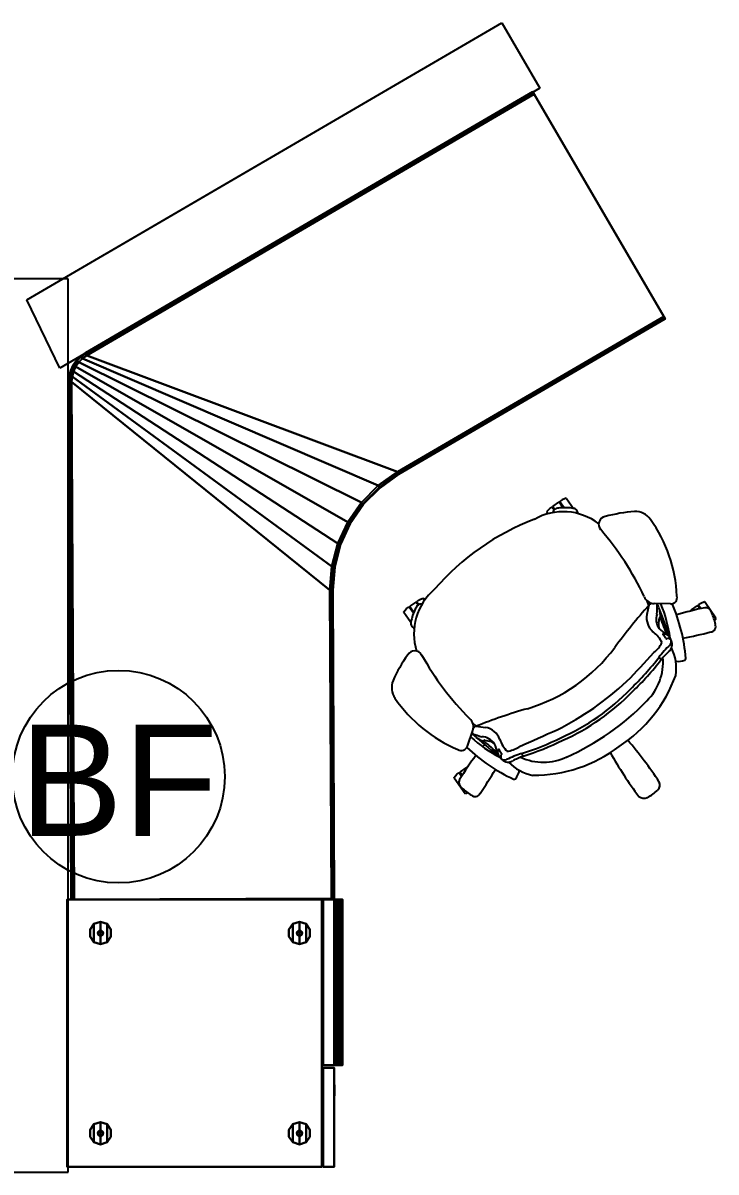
# Model space of a CAD drawing. Header units: inches. Extents: x 23 to 6400, y -2214 to 4412.
# Drawn here: x 584.3 to 646.6, y 405.3 to 508.6 of the extents above; entities that cross this region are included whole.
import ezdxf
from ezdxf.enums import TextEntityAlignment as Align

# ---------------------------------------------------------------- set-up
doc = ezdxf.new("R2010")
doc.units = ezdxf.units.IN
doc.header["$LTSCALE"] = 96
doc.header["$MEASUREMENT"] = 0
doc.layers.add('A-FURN-EXIST', color=33, linetype='Continuous')
doc.layers.add('A-Powr-Exst', color=15, linetype='Continuous')
doc.styles.add('OTJ_Title1', font='swiss.ttf')

# ---------------------------------------------------------------- blocks, each defined once
blk = doc.blocks.new('A$C39A66B45')
blk.add_circle((16.79, 9.55), 9.55)
at = {"color": 0, "linetype": 'ByBlock', "lineweight": -2, "style": 'OTJ_Title1', "flags": 8}
blk.add_attdef('CODE', text='', height=8, dxfattribs=at).set_placement((16.79, 9.23), align=Align.MIDDLE)
blk = doc.blocks.new('A$C4C644684')
at = {"color": 0}
for p, q in [((62.46, 185.19), (105.14, 210.08)), ((105.14, 210.08), (108.55, 204.21)), ((108.55, 204.21), (65.44, 179.06)), ((66.18, 187.08), (58.22, 187.08)), ((66.18, 106.82), (66.18, 187.08)), ((65.44, 179.06), (62.46, 185.19)), ((110.92, 167.38), (110.56, 167.24)), ((110.96, 167.36), (110.92, 167.38)), ((110.96, 167.36), (111.59, 166.46)), ((109.45, 166.46), (109.2, 166.17)), ((109.45, 166.46), (109.63, 166.58)), ((109.68, 166.58), (109.63, 166.58)), ((109.68, 166.58), (109.85, 166.34)), ((109.75, 166.67), (109.74, 166.61)), ((109.74, 166.61), (109.9, 166.38)), ((109.75, 166.67), (110.26, 167.03)), ((110.32, 167.02), (110.26, 167.03)), ((110.67, 166.52), (110.32, 167.02)), ((110.35, 166.5), (110.35, 166.5)), ((110.38, 167.12), (110.37, 167.06)), ((110.75, 166.52), (110.37, 167.06)), ((110.56, 167.24), (110.38, 167.12)), ((110.75, 166.53), (110.73, 166.52)), ((109.2, 166.17), (109.2, 166.13)), ((109.3, 165.98), (109.2, 166.13)), ((97.41, 158.03), (96.89, 157.67)), ((97.41, 158.03), (97.46, 158.02)), ((97.46, 158.02), (97.63, 157.78)), ((97.52, 158.06), (97.53, 158.11)), ((97.52, 158.06), (97.69, 157.82)), ((97.71, 158.24), (97.53, 158.11)), ((97.71, 158.24), (98.06, 158.38)), ((98.06, 158.38), (98.1, 158.36)), ((98.2, 158.21), (98.1, 158.36)), ((118.37, 157.76), (118.22, 158.13)), ((123.37, 158.05), (123.02, 157.92)), ((123.41, 158.04), (123.37, 158.05)), ((123.41, 158.04), (124.39, 156.63)), ((96.34, 157.17), (96.59, 157.46)), ((96.34, 157.13), (96.34, 157.17)), ((96.34, 157.13), (96.98, 156.23)), ((96.59, 157.46), (96.77, 157.58)), ((96.77, 157.58), (96.83, 157.57)), ((97.2, 157.03), (96.83, 157.57)), ((96.88, 157.61), (96.89, 157.67)), ((97.23, 157.11), (96.88, 157.61)), ((97.2, 157.04), (97.21, 157.05)), ((97.36, 157.4), (97.36, 157.4)), ((118.37, 157.76), (118.18, 156.93)), ((120.31, 157.89), (118.83, 157.9)), ((119.3, 157.4), (119.3, 157.4)), ((122, 157.2), (122.08, 157.26)), ((122.16, 157.25), (122.08, 157.26)), ((122.2, 157.34), (122.19, 157.29)), ((122.19, 157.29), (122.21, 157.26)), ((122.2, 157.34), (122.71, 157.7)), ((122.77, 157.69), (122.71, 157.7)), ((122.95, 157.43), (122.77, 157.69)), ((123.02, 157.92), (122.83, 157.79)), ((122.83, 157.79), (122.83, 157.73)), ((123.02, 157.45), (122.83, 157.73)), ((119.29, 156.61), (119.23, 156.16)), ((124.25, 156.39), (124.4, 156.59)), ((124.4, 156.59), (124.39, 156.63)), ((121.59, 152.83), (121.61, 152.84)), ((121.68, 152.97), (121.68, 152.98)), ((102.83, 146.88), (102.53, 147.15)), ((102.83, 146.88), (103.68, 146.78)), ((102.05, 145.1), (102.54, 146.5)), ((102.85, 145.88), (102.85, 145.88)), ((103.59, 145.62), (104.04, 145.53)), ((100.85, 142.28), (101.1, 142.57)), ((101.1, 142.57), (101.28, 142.69)), ((101.28, 142.69), (101.33, 142.68)), ((101.53, 142.4), (101.33, 142.68)), ((101.39, 142.72), (101.4, 142.78)), ((101.57, 142.46), (101.39, 142.72)), ((101.91, 143.14), (101.4, 142.78)), ((101.91, 143.14), (101.97, 143.13)), ((101.97, 143.13), (101.99, 143.1)), ((102.02, 143.14), (102.03, 143.22)), ((102.11, 143.28), (102.03, 143.22)), ((100.85, 142.24), (100.85, 142.28)), ((100.85, 142.24), (101.84, 140.83)), ((101.87, 140.82), (101.84, 140.83)), ((102.11, 140.89), (101.87, 140.82)), ((58.22, 106.82), (66.18, 106.82))]:
    blk.add_line(p, q, dxfattribs=at)
at = {"color": 0, "linetype": 'Continuous'}
for p, q in [((110.35, 166.5), (110.35, 166.5)), ((110.35, 166.5), (110.35, 166.5)), ((110.35, 166.5), (110.35, 166.5)), ((97.36, 157.4), (97.36, 157.4)), ((97.36, 157.4), (97.36, 157.4)), ((97.36, 157.4), (97.36, 157.4)), ((119.3, 157.4), (119.3, 157.4)), ((119.3, 157.4), (119.3, 157.4)), ((119.3, 157.4), (119.3, 157.4)), ((121.59, 152.83), (121.6, 152.84)), ((121.6, 152.84), (121.6, 152.84)), ((121.6, 152.84), (121.61, 152.84)), ((121.68, 152.97), (121.68, 152.98)), ((121.68, 152.97), (121.68, 152.97)), ((121.68, 152.97), (121.68, 152.97)), ((102.85, 145.88), (102.85, 145.88)), ((102.85, 145.88), (102.85, 145.88)), ((102.85, 145.88), (102.85, 145.88))]:
    blk.add_line(p, q, dxfattribs=at)
at = {"color": 0}
for centre, radius, start, end in [((110.14, 166.04), 0.417, 121.4272, 174.2262), ((110.42, 165.3), 1.2, 93.2374, 114.4043), ((110.82, 161.67), 4.85, 80.875, 95.5267), ((111.56, 166.04), 0.418, 353.7131, 85.9357), ((116.03, 144.57), 22.37, 110.8424, 139.1577), ((110.67, 160.92), 5.24, 52.6207, 119.7126), ((114.55, 165.03), 0.708, 99.223, 222.3984), ((118.03, 152.82), 13.39, 94.0957, 105.5365), ((117.12, 164.5), 1.68, 35.1694, 91.6587), ((108.09, 158.01), 12.8, 2.5535, 35.6458), ((94.09, 147.32), 26.35, 25.1738, 40.8289), ((102.49, 155.2), 5.24, 130.2874, 197.3788), ((118.86, 158.89), 0.992, 201.657, 268.2163), ((120.35, 158.43), 0.548, 265.5859, 15.5928), ((101.74, 155.31), 4.85, 154.4733, 169.125), ((98.47, 156.93), 1.2, 135.5957, 156.7626), ((97.87, 157.44), 0.417, 75.7738, 128.5728), ((155.08, 124.97), 49.22, 138.2279, 143.8982), ((118.78, 157.4), 0.55, 105.5254, 139.1346), ((120.37, 156.5), 1.36, 160.2307, 217.4509), ((118.78, 157.4), 0.55, 53.8446, 64.1233), ((70.98, 158.53), 48.13, 358.1349, 359.1853), ((118.09, 157.13), 1.24, 12.6746, 34.9967), ((116.47, 156.61), 2.94, 0.3114, 15.6545), ((7.46, 114.82), 119.68, 19.5276, 20.8431), ((107.09, 152.93), 13.31, 8.1044, 21.8211), ((106.19, 151.71), 15.54, 4.6915, 23.4725), ((128.86, 130.75), 27.33, 101.561, 107.045), ((123.44, 156.94), 0.59, 12.2242, 95.4539), ((119.73, 155.18), 4.68, 10.4374, 23.707), ((97.38, 156.11), 0.418, 164.0643, 256.2869), ((119.88, 156.65), 1.73, 170.7645, 229.0434), ((119.9, 156), 0.688, 166.7569, 208.1552), ((119.35, 156.6), 0.0616, 19.5275, 169.873), ((128.37, 159.2), 9.32, 196.0709, 206.256), ((123.87, 155.85), 0.496, 274.855, 21.5947), ((117.17, 153.25), 2.63, 25.5454, 53.0009), ((121.88, 158.09), 3.54, 222.9385, 236.5302), ((119.63, 155.13), 0.023, 106.7678, 205.9393), ((119.06, 154.42), 0.888, 22.6517, 51.5926), ((119.76, 154.78), 0.393, 50.1587, 110.2249), ((119.5, 154.36), 0.887, 31.4919, 54.5681), ((112.64, 199.34), 45.41, 281.147, 284.3645), ((103.07, 163.07), 15.25, 286.642, 323.3558), ((116.99, 155.75), 2.89, 308.9352, 331.7775), ((127.73, 146.46), 10.75, 134.1788, 141.925), ((119.92, 154.79), 0.0489, 209.6079, 288.9614), ((120.07, 154.42), 0.348, 32.008, 112.2382), ((119.65, 154.22), 0.8, 310.1355, 24.4715), ((119.5, 154.3), 0.919, 15.5621, 34.5786), ((119.86, 154.5), 0.512, 318.7679, 11.5263), ((116.67, 152.08), 4.15, 351.3066, 26.3401), ((107.59, 145.51), 13.39, 144.4635, 155.9043), ((97.31, 152.95), 0.708, 27.6016, 150.777), ((120.95, 166.13), 26.35, 209.1711, 224.8262), ((64.78, 201.86), 72.51, 315.3799, 318.1735), ((99.12, 168.61), 25.44, 313.7194, 322.3894), ((99.31, 168.39), 25.44, 313.7194, 322.3894), ((114.7, 152.67), 4.94, 314.7955, 4.3601), ((119.99, 153.51), 0.835, 210.7738, 230.4324), ((130.4, 143.07), 14.69, 134.1698, 138.162), ((120.95, 154.45), 1.74, 264.2074, 291.6764), ((121.54, 152.97), 0.142, 291.1601, 2.116), ((96.93, 150.36), 1.68, 158.3413, 214.8306), ((97.49, 171.28), 27.77, 297.0376, 312.865), ((108.84, 155.75), 12.68, 302.6181, 340.2009), ((102.52, 163.82), 19.65, 293.7774, 316.2226), ((102.7, 163.6), 19.65, 293.7774, 316.2226), ((106.11, 156.62), 12.8, 214.3542, 247.4465), ((101.73, 164.98), 22.82, 293.881, 316.1187), ((121.09, 101.17), 49.22, 106.1018, 111.7721), ((101.6, 146.81), 0.992, 341.7837, 48.343), ((103.03, 146.37), 0.55, 110.8654, 144.4746), ((103.36, 145.08), 1.73, 20.9566, 79.2355), ((111.23, 155.83), 13.31, 228.1789, 241.8956), ((103.03, 146.37), 0.55, 185.8767, 196.1554), ((103.52, 146.93), 1.24, 215.0033, 237.3254), ((118.32, 191.67), 48.13, 250.8147, 251.8651), ((104.56, 148.27), 2.94, 234.3455, 249.6886), ((181.12, 236.42), 119.68, 229.1569, 230.4724), ((103.33, 144.57), 1.36, 32.5491, 89.7693), ((103.58, 145.56), 0.0616, 80.127, 230.4725), ((107.49, 146.47), 2.63, 196.9991, 224.4546), ((685.15, -1147.18), 1415.76, 113.96423, 114.11644), ((100.25, 166.26), 22.82, 286.9952, 296.5291), ((99.36, 168.43), 25.44, 287.6106, 296.2806), ((85.69, 119.51), 40.36, 33.6382, 40.3084), ((101.52, 145.25), 0.548, 234.4072, 344.4141), ((112.69, 156.25), 15.54, 226.5275, 245.3085), ((124.63, 127.79), 27.33, 140.3129, 140.8437), ((98.06, 137.98), 9.32, 43.744, 53.9291), ((103.96, 144.84), 0.688, 41.8448, 83.2431), ((101.32, 143.69), 3.54, 13.4698, 27.0615), ((105.16, 144.56), 0.393, 139.7751, 199.8413), ((104.88, 144.8), 0.023, 44.0607, 143.2322), ((105.73, 145.09), 0.888, 198.4074, 227.3483), ((105.19, 147.49), 2.89, 278.2225, 301.0648), ((107.98, 155.15), 12.68, 269.7991, 307.3819), ((124.63, 127.79), 27.33, 142.955, 148.439), ((105.64, 144.66), 0.887, 195.4319, 218.5081), ((105.7, 144.64), 0.919, 215.4214, 234.4379), ((105.39, 144.14), 0.348, 137.7618, 217.992), ((105.38, 144.36), 0.512, 238.4737, 291.2321), ((105.1, 144.41), 0.0489, 321.0386, 40.3921), ((105.72, 144.46), 0.8, 225.5285, 299.8645), ((110.25, 134.21), 10.75, 108.075, 115.8212), ((108.75, 146.53), 4.15, 223.6599, 258.6934), ((112.52, 130.55), 14.69, 111.838, 115.8302), ((108.87, 148.59), 4.94, 245.6399, 295.2045), ((106.27, 143.9), 0.835, 19.5676, 39.2262), ((149.95, 164.5), 40.36, 209.6916, 216.3618), ((65.71, 166.48), 45.41, 325.6355, 328.853), ((105.06, 143.32), 1.74, 318.3236, 345.7926), ((101.87, 141.84), 0.59, 154.5461, 237.7758), ((106.25, 142.27), 0.151, 248.7702, 316.2911), ((118.7, 141.61), 0.648, 315.2655, 23.7618), ((104.79, 144.72), 4.68, 226.293, 239.5626), ((102.75, 141.06), 0.496, 228.4053, 335.145), ((117.9, 141.06), 0.658, 226.8903, 299.422), ((116.23, 144.27), 4.28, 297.7024, 313.1098)]:
    blk.add_arc(centre, radius, start, end, dxfattribs=at)
at = {"color": 0, "text_generation_flag": 4, "flags": 1}
for tag, p, rotation in [('CAPGC', (58.93, 131.49, 28.25), 90), ('CAPDH', (58.93, 131.49, 28.25), 90), ('CAPQT', (58.93, 131.49, 28.25), 90), ('CAPMC', (58.93, 131.49, 28.25), 90), ('CAPMG', (58.93, 131.49, 28.25), 90), ('CAPPN', (58.93, 131.49, 28.25), 90), ('CAPGC', (66.08, 131.3), 270), ('CAPDH', (66.08, 131.3), 270), ('CAPQT', (66.08, 131.3), 270), ('CAPMC', (66.08, 131.3), 270), ('CAPMG', (66.08, 131.3), 270), ('CAPPN', (66.08, 131.3), 270), ('CAPGC', (58.93, 107.49), 90), ('CAPDH', (58.93, 107.49), 90), ('CAPQT', (58.93, 107.49), 90), ('CAPMC', (58.93, 107.49), 90), ('CAPMG', (58.93, 107.49), 90), ('CAPPN', (58.93, 107.49), 90)]:
    blk.add_attdef(tag, p, '', height=0.001, rotation=rotation, dxfattribs=at)
at = {"color": 0, "flags": 1}
for tag, p, rotation in [('CAPGC', (58.93, 104.24), 270), ('CAPDH', (58.93, 104.24), 270), ('CAPQT', (58.93, 104.24), 270), ('CAPMC', (58.93, 104.24), 270), ('CAPMG', (58.93, 104.24), 270), ('CAPPN', (58.93, 104.24), 270), ('CAPGC', (58.93, 80.24, 28.25), 270), ('CAPDH', (58.93, 80.24, 28.25), 270), ('CAPQT', (58.93, 80.24, 28.25), 270), ('CAPMC', (58.93, 80.24, 28.25), 270), ('CAPMG', (58.93, 80.24, 28.25), 270), ('CAPPN', (58.93, 80.24, 28.25), 270), ('CAPGC', (66.08, 80.43), 90), ('CAPDH', (66.08, 80.43), 90), ('CAPQT', (66.08, 80.43), 90), ('CAPMC', (66.08, 80.43), 90), ('CAPMG', (66.08, 80.43), 90), ('CAPPN', (66.08, 80.43), 90), ('CAPGC', (107.72, 7.53, 28.25), 149.7332), ('CAPDH', (107.72, 7.53, 28.25), 149.7332), ('CAPQT', (107.72, 7.53, 28.25), 149.7332), ('CAPMC', (107.72, 7.53, 28.25), 149.7332), ('CAPMG', (107.72, 7.53, 28.25), 149.7332), ('CAPPN', (107.72, 7.53, 28.25), 149.7332)]:
    blk.add_attdef(tag, p, '', height=0.001, rotation=rotation, dxfattribs=at)
at = {"color": 0}
mesh = blk.add_polyface(dxfattribs=at)
corners = [(119.82, 183.48, 28), (119.78, 183.54, 28.18), (119.78, 183.54, 27.07), (119.82, 183.48, 27.25), (119.7, 183.69, 27), (119.7, 183.69, 28.25), (94.2, 168.31, 28), (95.9, 169.52, 28), (95.9, 169.52, 27.25), (94.2, 168.31, 27.25), (92.72, 166.83, 28), (92.72, 166.83, 27.25), (91.53, 165.11, 27.25), (91.53, 165.11, 28), (90.66, 163.21, 27.25), (90.66, 163.21, 28), (90.13, 161.18, 27.25), (90.13, 161.18, 28), (89.95, 159.1, 27.25), (89.95, 159.1, 28), (90.01, 131.41, 28.18), (90.01, 131.41, 27.07), (89.83, 131.41, 27), (89.83, 131.41, 28.25), (90.08, 131.41, 28), (90.08, 131.41, 27.25), (66.46, 131.3, 28), (66.53, 131.3, 28.18), (66.53, 131.3, 27.07), (66.46, 131.3, 27.25), (66.71, 131.3, 27), (66.71, 131.3, 28.25), (66.42, 178.85, 28), (66.28, 178.35, 28), (66.28, 178.35, 27.25), (66.42, 178.85, 27.25), (66.64, 179.33, 28), (66.64, 179.33, 27.25), (66.93, 179.76, 27.25), (66.93, 179.76, 28), (67.3, 180.13, 27.25), (67.3, 180.13, 28), (67.73, 180.43, 27.25), (67.73, 180.43, 28), (66.24, 177.83, 28), (66.24, 177.83, 27.25), (107.95, 203.82, 28.18), (107.95, 203.82, 27.07), (108.04, 203.67, 27), (108.04, 203.67, 28.25), (107.91, 203.88, 28), (107.91, 203.88, 27.25), (66.7, 179.29, 27.07), (66.99, 179.71, 27.07), (67.35, 180.07, 27.07), (67.77, 180.37, 27.07), (66.49, 178.83, 27.07), (66.36, 178.33, 27.07), (66.31, 177.83, 27.07), (91.47, 165.14, 27.07), (90.59, 163.23, 27.07), (90.05, 161.2, 27.07), (89.88, 159.1, 27.07), (94.15, 168.37, 27.07), (92.67, 166.87, 27.07), (95.87, 169.58, 27.07), (66.85, 179.2, 27), (67.13, 179.6, 27), (67.46, 179.94, 27), (67.85, 180.21, 27), (66.65, 178.77, 27), (66.53, 178.3, 27), (66.49, 177.83, 27), (89.88, 161.23, 27), (90.42, 163.29, 27), (89.7, 159.1, 27), (91.32, 165.23, 27), (92.53, 166.99, 27), (94.04, 168.5, 27), (95.78, 169.74, 27), (66.36, 178.33, 28.18), (66.31, 177.83, 28.18), (66.49, 178.83, 28.18), (66.7, 179.29, 28.18), (66.99, 179.71, 28.18), (67.35, 180.07, 28.18), (67.77, 180.37, 28.18), (90.59, 163.23, 28.18), (90.05, 161.2, 28.18), (91.47, 165.14, 28.18), (89.88, 159.1, 28.18), (94.15, 168.37, 28.18), (92.67, 166.87, 28.18), (95.87, 169.58, 28.18), (67.13, 179.6, 28.25), (66.85, 179.2, 28.25), (67.46, 179.94, 28.25), (67.85, 180.21, 28.25), (66.53, 178.3, 28.25), (66.49, 177.83, 28.25), (66.65, 178.77, 28.25), (89.88, 161.23, 28.25), (90.42, 163.29, 28.25), (89.7, 159.1, 28.25), (91.32, 165.23, 28.25), (94.04, 168.5, 28.25), (92.53, 166.99, 28.25), (95.78, 169.74, 28.25)]
mesh.append_faces([[corners[k] for k in face] for face in [(6, 7, 8, 9), (10, 6, 9, 11), (10, 11, 12, 13), (13, 12, 14, 15), (15, 14, 16, 17), (17, 16, 18, 19), (0, 3, 8, 7), (18, 25, 24, 19), (32, 33, 34, 35), (36, 32, 35, 37), (36, 37, 38, 39), (39, 38, 40, 41), (41, 40, 42, 43), (33, 44, 45, 34), (42, 51, 50, 43), (26, 29, 45, 44), (38, 37, 52, 53), (40, 38, 53, 54), (42, 40, 54, 55), (37, 35, 56, 52), (35, 34, 57, 56), (34, 45, 58, 57), (42, 55, 47, 51), (14, 12, 59, 60), (16, 14, 60, 61), (18, 16, 61, 62), (11, 9, 63, 64), (9, 8, 65, 63), (11, 64, 59, 12), (2, 65, 8, 3), (18, 62, 21, 25), (28, 58, 45, 29), (53, 52, 66, 67), (54, 53, 67, 68), (55, 54, 68, 69), (52, 56, 70, 66), (56, 57, 71, 70), (57, 58, 72, 71), (55, 69, 48, 47), (73, 61, 60, 74), (61, 73, 75, 62), (60, 59, 76, 74), (77, 64, 63, 78), (78, 63, 65, 79), (64, 77, 76, 59), (4, 79, 65, 2), (62, 75, 22, 21), (30, 72, 58, 28), (80, 81, 44, 33), (82, 80, 33, 32), (83, 82, 32, 36), (84, 83, 36, 39), (85, 84, 39, 41), (86, 85, 41, 43), (46, 86, 43, 50), (87, 15, 17, 88), (89, 13, 15, 87), (88, 17, 19, 90), (91, 6, 10, 92), (91, 93, 7, 6), (92, 10, 13, 89), (7, 93, 1, 0), (20, 90, 19, 24), (44, 81, 27, 26), (94, 95, 83, 84), (96, 94, 84, 85), (97, 96, 85, 86), (98, 99, 81, 80), (100, 98, 80, 82), (95, 100, 82, 83), (49, 97, 86, 46), (88, 101, 102, 87), (101, 88, 90, 103), (104, 89, 87, 102), (105, 91, 92, 106), (105, 107, 93, 91), (106, 92, 89, 104), (93, 107, 5, 1), (23, 103, 90, 20), (81, 99, 31, 27)]], dxfattribs={"color": 0})
mesh.append_faces([[corners[k] for k in face] for face in [(21, 20, 24, 25), (47, 46, 50, 51)]], dxfattribs={"vtx0": -1, "color": 0})
mesh.append_faces([[corners[k] for k in face] for face in [(20, 21, 22, 23), (23, 22, 30, 31), (46, 47, 48, 49)]], dxfattribs={"vtx0": -1, "vtx2": -1, "color": 0})
mesh.append_faces([[corners[k] for k in face] for face in [(0, 1, 2, 3), (26, 27, 28, 29)]], dxfattribs={"vtx1": -1, "color": 0})
mesh.append_faces([[corners[k] for k in face] for face in [(4, 2, 1, 5), (30, 28, 27, 31), (48, 4, 5, 49)]], dxfattribs={"vtx1": -1, "vtx3": -1, "color": 0})
mesh = blk.add_polyface(dxfattribs=at)
corners = [(89.7, 159.1, 27), (66.49, 177.83, 27), (66.71, 131.3, 27), (89.83, 131.41, 27), (66.85, 179.2, 27), (91.32, 165.23, 27), (92.53, 166.99, 27), (67.13, 179.6, 27), (94.04, 168.5, 27), (67.46, 179.94, 27), (95.78, 169.74, 27), (67.85, 180.21, 27), (108.04, 203.67, 27), (119.7, 183.69, 27), (66.65, 178.77, 27), (90.42, 163.29, 27), (66.53, 178.3, 27), (89.88, 161.23, 27)]
mesh.append_faces([[corners[k] for k in face] for face in [(0, 1, 2, 3)]], dxfattribs={"vtx0": -1, "color": 0})
mesh.append_faces([[corners[k] for k in face] for face in [(4, 5, 6, 7), (8, 9, 7, 6), (9, 8, 10, 11), (5, 4, 14, 15), (15, 14, 16, 17), (1, 0, 17, 16)]], dxfattribs={"vtx0": -1, "vtx2": -1, "color": 0})
mesh.append_faces([[corners[k] for k in face] for face in [(12, 11, 10, 13)]], dxfattribs={"vtx1": -1, "color": 0})
mesh = blk.add_polyface(dxfattribs=at)
corners = [(66.49, 177.83, 28.25), (89.7, 159.1, 28.25), (89.83, 131.41, 28.25), (66.71, 131.3, 28.25), (89.88, 161.23, 28.25), (66.53, 178.3, 28.25), (66.65, 178.77, 28.25), (90.42, 163.29, 28.25), (92.53, 166.99, 28.25), (91.32, 165.23, 28.25), (66.85, 179.2, 28.25), (67.13, 179.6, 28.25), (67.46, 179.94, 28.25), (94.04, 168.5, 28.25), (95.78, 169.74, 28.25), (67.85, 180.21, 28.25), (119.7, 183.69, 28.25), (108.04, 203.67, 28.25)]
mesh.append_faces([[corners[k] for k in face] for face in [(0, 1, 2, 3)]], dxfattribs={"vtx0": -1, "color": 0})
mesh.append_faces([[corners[k] for k in face] for face in [(16, 14, 15, 17)]], dxfattribs={"vtx1": -1, "color": 0})
mesh.append_faces([[corners[k] for k in face] for face in [(4, 1, 0, 5), (5, 6, 7, 4), (8, 9, 10, 11), (11, 12, 13, 8), (14, 13, 12, 15), (6, 10, 9, 7)]], dxfattribs={"vtx1": -1, "vtx3": -1, "color": 0})
mesh = blk.add_polyface(dxfattribs=at)
corners = [(66.08, 131.3, 63.53), (66.08, 131.3, 0.5), (88.96, 131.3, 0.5), (88.96, 131.3, 63.53), (66.08, 107.3, 0.5), (66.08, 107.3, 63.53), (88.96, 107.3, 63.53), (88.96, 107.3, 0.5)]
mesh.append_faces([[corners[k] for k in face] for face in [(0, 1, 2, 3), (4, 5, 6, 7), (3, 6, 5, 0), (1, 0, 5, 4), (2, 7, 6, 3)]], dxfattribs={"color": 0})
mesh = blk.add_polyface(dxfattribs=at)
corners = [(90.21, 131.3, 47.09), (90.24, 131.3, 47.34), (90.08, 131.3, 47.38), (90.08, 131.3, 47.12), (90.36, 131.3, 47.09), (90.4, 131.3, 47.28), (90.74, 131.3, 46.94), (90.83, 131.3, 47.03), (90.71, 131.3, 47.16), (90.61, 131.3, 47), (90.83, 131.3, 46.94), (90.83, 131.3, 46.97), (90.77, 131.3, 46.91), (90.49, 131.3, 47.03), (90.55, 131.3, 47.22), (89.08, 131.3, 47.12), (89.08, 131.3, 47.38), (90.71, 116.42, 47.16), (90.83, 116.42, 47.03), (90.74, 116.42, 46.94), (90.61, 116.42, 47), (90.83, 116.42, 46.97), (90.83, 116.42, 46.94), (90.77, 116.42, 46.91), (90.49, 116.42, 47.03), (90.55, 116.42, 47.22), (90.08, 116.42, 47.38), (90.24, 116.42, 47.34), (90.21, 116.42, 47.09), (90.08, 116.42, 47.12), (90.4, 116.42, 47.28), (90.36, 116.42, 47.09), (89.08, 116.42, 47.12), (89.08, 116.42, 47.38)]
mesh.append_faces([[corners[k] for k in face] for face in [(10, 11, 7, 12), (18, 21, 22, 23), (16, 2, 26, 33), (3, 15, 32, 29), (6, 9, 20, 19), (9, 13, 24, 20), (13, 4, 31, 24), (4, 0, 28, 31), (0, 3, 29, 28), (18, 17, 8, 7), (27, 26, 2, 1), (10, 12, 23, 22), (12, 6, 19, 23)]], dxfattribs={"color": 0})
mesh.append_faces([[corners[k] for k in face] for face in [(26, 29, 32, 33), (11, 21, 18, 7)]], dxfattribs={"vtx0": -1, "color": 0})
mesh.append_faces([[corners[k] for k in face] for face in [(0, 1, 2, 3), (6, 7, 8, 9), (17, 20, 24, 25), (30, 31, 28, 27), (25, 24, 31, 30)]], dxfattribs={"vtx0": -1, "vtx2": -1, "color": 0})
mesh.append_faces([[corners[k] for k in face] for face in [(15, 3, 2, 16), (23, 19, 18, 18), (17, 25, 14, 8)]], dxfattribs={"vtx1": -1, "color": 0})
mesh.append_faces([[corners[k] for k in face] for face in [(0, 4, 5, 1), (13, 9, 8, 14), (4, 13, 14, 5), (17, 18, 19, 20), (26, 27, 28, 29), (25, 30, 5, 14)]], dxfattribs={"vtx1": -1, "vtx3": -1, "color": 0})
mesh.append_faces([[corners[k] for k in face] for face in [(6, 12, 7, 7), (30, 27, 1, 5), (11, 10, 22, 21)]], dxfattribs={"vtx3": -1, "color": 0})
mesh = blk.add_polyface(dxfattribs=at)
corners = [(90.21, 131.3, 35.38), (90.24, 131.3, 35.59), (90.08, 131.3, 35.62), (90.08, 131.3, 35.38), (90.36, 131.3, 35.34), (90.4, 131.3, 35.53), (90.74, 131.3, 35.19), (90.83, 131.3, 35.31), (90.71, 131.3, 35.41), (90.61, 131.3, 35.25), (90.83, 131.3, 35.19), (90.83, 131.3, 35.25), (90.77, 131.3, 35.19), (90.49, 131.3, 35.31), (90.55, 131.3, 35.47), (89.08, 131.3, 35.38), (89.08, 131.3, 35.62), (90.71, 116.42, 35.41), (90.83, 116.42, 35.31), (90.74, 116.42, 35.19), (90.61, 116.42, 35.25), (90.83, 116.42, 35.25), (90.83, 116.42, 35.19), (90.77, 116.42, 35.19), (90.49, 116.42, 35.31), (90.55, 116.42, 35.47), (90.08, 116.42, 35.62), (90.24, 116.42, 35.59), (90.21, 116.42, 35.38), (90.08, 116.42, 35.38), (90.4, 116.42, 35.53), (90.36, 116.42, 35.34), (89.08, 116.42, 35.38), (89.08, 116.42, 35.62)]
mesh.append_faces([[corners[k] for k in face] for face in [(10, 11, 7, 12), (18, 21, 22, 23), (16, 2, 26, 33), (13, 4, 31, 24), (4, 0, 28, 31), (18, 17, 8, 7), (27, 26, 2, 1)]], dxfattribs={"color": 0})
mesh.append_faces([[corners[k] for k in face] for face in [(26, 29, 32, 33), (11, 21, 18, 7)]], dxfattribs={"vtx0": -1, "color": 0})
mesh.append_faces([[corners[k] for k in face] for face in [(0, 1, 2, 3), (6, 7, 8, 9), (17, 20, 24, 25), (30, 31, 28, 27), (25, 24, 31, 30)]], dxfattribs={"vtx0": -1, "vtx2": -1, "color": 0})
mesh.append_faces([[corners[k] for k in face] for face in [(15, 3, 2, 16), (23, 19, 18, 18), (6, 9, 20, 19), (0, 3, 29, 28), (17, 25, 14, 8), (10, 12, 23, 22)]], dxfattribs={"vtx1": -1, "color": 0})
mesh.append_faces([[corners[k] for k in face] for face in [(0, 4, 5, 1), (13, 9, 8, 14), (4, 13, 14, 5), (17, 18, 19, 20), (26, 27, 28, 29), (25, 30, 5, 14)]], dxfattribs={"vtx1": -1, "vtx3": -1, "color": 0})
mesh.append_faces([[corners[k] for k in face] for face in [(6, 12, 7, 7), (3, 15, 32, 29), (9, 13, 24, 20), (30, 27, 1, 5), (11, 10, 22, 21), (12, 6, 19, 23)]], dxfattribs={"vtx3": -1, "color": 0})
mesh = blk.add_polyface(dxfattribs=at)
corners = [(90.21, 131.3, 23.62), (90.24, 131.3, 23.84), (90.08, 131.3, 23.88), (90.08, 131.3, 23.62), (90.36, 131.3, 23.59), (90.4, 131.3, 23.81), (90.74, 131.3, 23.44), (90.83, 131.3, 23.56), (90.71, 131.3, 23.66), (90.61, 131.3, 23.5), (90.83, 131.3, 23.44), (90.83, 131.3, 23.5), (90.77, 131.3, 23.44), (90.49, 131.3, 23.56), (90.55, 131.3, 23.75), (89.08, 131.3, 23.62), (89.08, 131.3, 23.88), (90.71, 116.42, 23.66), (90.83, 116.42, 23.56), (90.74, 116.42, 23.44), (90.61, 116.42, 23.5), (90.83, 116.42, 23.5), (90.83, 116.42, 23.44), (90.77, 116.42, 23.44), (90.49, 116.42, 23.56), (90.55, 116.42, 23.75), (90.08, 116.42, 23.88), (90.24, 116.42, 23.84), (90.21, 116.42, 23.62), (90.08, 116.42, 23.62), (90.4, 116.42, 23.81), (90.36, 116.42, 23.59), (89.08, 116.42, 23.62), (89.08, 116.42, 23.88)]
mesh.append_faces([[corners[k] for k in face] for face in [(10, 11, 7, 12), (18, 21, 22, 23), (16, 2, 26, 33), (13, 4, 31, 24), (4, 0, 28, 31), (18, 17, 8, 7), (17, 25, 14, 8), (25, 30, 5, 14)]], dxfattribs={"color": 0})
mesh.append_faces([[corners[k] for k in face] for face in [(26, 29, 32, 33), (11, 21, 18, 7)]], dxfattribs={"vtx0": -1, "color": 0})
mesh.append_faces([[corners[k] for k in face] for face in [(0, 1, 2, 3), (6, 7, 8, 9), (17, 20, 24, 25), (30, 31, 28, 27), (25, 24, 31, 30)]], dxfattribs={"vtx0": -1, "vtx2": -1, "color": 0})
mesh.append_faces([[corners[k] for k in face] for face in [(15, 3, 2, 16), (23, 19, 18, 18), (6, 9, 20, 19), (0, 3, 29, 28), (30, 27, 1, 5), (10, 12, 23, 22)]], dxfattribs={"vtx1": -1, "color": 0})
mesh.append_faces([[corners[k] for k in face] for face in [(0, 4, 5, 1), (13, 9, 8, 14), (4, 13, 14, 5), (17, 18, 19, 20), (26, 27, 28, 29)]], dxfattribs={"vtx1": -1, "vtx3": -1, "color": 0})
mesh.append_faces([[corners[k] for k in face] for face in [(6, 12, 7, 7), (3, 15, 32, 29), (9, 13, 24, 20), (27, 26, 2, 1), (11, 10, 22, 21), (12, 6, 19, 23)]], dxfattribs={"vtx3": -1, "color": 0})
mesh = blk.add_polyface(dxfattribs=at)
corners = [(89.08, 131.3, 11.88), (90.08, 131.3, 11.88), (90.08, 131.3, 12.12), (89.08, 131.3, 12.12), (90.21, 131.3, 11.88), (90.24, 131.3, 12.09), (90.74, 131.3, 11.69), (90.83, 131.3, 11.81), (90.71, 131.3, 11.91), (90.61, 131.3, 11.75), (90.83, 131.3, 11.72), (90.83, 131.3, 11.75), (90.77, 131.3, 11.69), (90.49, 131.3, 11.81), (90.55, 131.3, 12), (90.36, 131.3, 11.84), (90.4, 131.3, 12.06), (90.71, 116.42, 11.91), (90.83, 116.42, 11.81), (90.74, 116.42, 11.69), (90.61, 116.42, 11.75), (90.83, 116.42, 11.75), (90.83, 116.42, 11.72), (90.77, 116.42, 11.69), (90.08, 116.42, 12.12), (90.08, 116.42, 11.88), (89.08, 116.42, 11.88), (89.08, 116.42, 12.12), (90.24, 116.42, 12.09), (90.21, 116.42, 11.88), (90.4, 116.42, 12.06), (90.36, 116.42, 11.84), (90.55, 116.42, 12), (90.49, 116.42, 11.81)]
mesh.append_faces([[corners[k] for k in face] for face in [(10, 11, 7, 12), (18, 21, 22, 23), (3, 2, 24, 27), (32, 30, 16, 14), (13, 15, 31, 33), (15, 4, 29, 31), (18, 17, 8, 7), (10, 12, 23, 22), (12, 6, 19, 23), (17, 32, 14, 8)]], dxfattribs={"color": 0})
mesh.append_faces([[corners[k] for k in face] for face in [(24, 25, 26, 27), (11, 21, 18, 7)]], dxfattribs={"vtx0": -1, "color": 0})
mesh.append_faces([[corners[k] for k in face] for face in [(4, 5, 2, 1), (6, 7, 8, 9), (30, 31, 29, 28), (32, 33, 31, 30), (17, 20, 33, 32)]], dxfattribs={"vtx0": -1, "vtx2": -1, "color": 0})
mesh.append_faces([[corners[k] for k in face] for face in [(0, 1, 2, 3), (23, 19, 18, 18), (30, 28, 5, 16), (6, 9, 20, 19), (4, 1, 25, 29)]], dxfattribs={"vtx1": -1, "color": 0})
mesh.append_faces([[corners[k] for k in face] for face in [(13, 9, 8, 14), (15, 13, 14, 16), (4, 15, 16, 5), (17, 18, 19, 20), (24, 28, 29, 25)]], dxfattribs={"vtx1": -1, "vtx3": -1, "color": 0})
mesh.append_faces([[corners[k] for k in face] for face in [(6, 12, 7, 7), (28, 24, 2, 5), (1, 0, 26, 25), (9, 13, 33, 20), (11, 10, 22, 21)]], dxfattribs={"vtx3": -1, "color": 0})
mesh = blk.add_polyface(dxfattribs=at)
corners = [(89.08, 131.3, 35.75), (90.08, 131.3, 35.75), (90.08, 131.3, 47.12), (89.08, 131.3, 47.12), (89.08, 116.42, 35.75), (89.08, 116.42, 47.12), (90.08, 116.42, 47.12), (90.08, 116.42, 35.75)]
mesh.append_faces([[corners[k] for k in face] for face in [(0, 1, 2, 3), (4, 5, 6, 7), (2, 6, 5, 3), (1, 0, 4, 7), (2, 1, 7, 6)]], dxfattribs={"color": 0})
mesh = blk.add_polyface(dxfattribs=at)
corners = [(89.08, 131.3, 47.47), (90.08, 131.3, 47.47), (90.08, 131.3, 63.53), (89.08, 131.3, 63.53), (89.08, 116.42, 47.47), (89.08, 116.42, 63.53), (90.08, 116.42, 63.53), (90.08, 116.42, 47.47)]
mesh.append_faces([[corners[k] for k in face] for face in [(0, 1, 2, 3), (4, 5, 6, 7), (2, 6, 5, 3), (1, 0, 4, 7), (2, 1, 7, 6)]], dxfattribs={"color": 0})
mesh = blk.add_polyface(dxfattribs=at)
corners = [(89.08, 131.3, 12.25), (90.08, 131.3, 12.25), (90.08, 131.3, 23.62), (89.08, 131.3, 23.62), (89.08, 116.42, 12.25), (89.08, 116.42, 23.62), (90.08, 116.42, 23.62), (90.08, 116.42, 12.25)]
mesh.append_faces([[corners[k] for k in face] for face in [(0, 1, 2, 3), (4, 5, 6, 7), (2, 6, 5, 3), (1, 0, 4, 7), (2, 1, 7, 6)]], dxfattribs={"color": 0})
mesh = blk.add_polyface(dxfattribs=at)
corners = [(89.08, 131.3, 0.5), (90.08, 131.3, 0.5), (90.08, 131.3, 11.88), (89.08, 131.3, 11.88), (89.08, 116.42, 0.5), (89.08, 116.42, 11.88), (90.08, 116.42, 11.88), (90.08, 116.42, 0.5)]
mesh.append_faces([[corners[k] for k in face] for face in [(0, 1, 2, 3), (4, 5, 6, 7), (2, 6, 5, 3), (1, 0, 4, 7), (2, 1, 7, 6)]], dxfattribs={"color": 0})
mesh = blk.add_polyface(dxfattribs=at)
corners = [(89.08, 131.3, 24), (90.08, 131.3, 24), (90.08, 131.3, 35.38), (89.08, 131.3, 35.38), (89.08, 116.42, 24), (89.08, 116.42, 35.38), (90.08, 116.42, 35.38), (90.08, 116.42, 24)]
mesh.append_faces([[corners[k] for k in face] for face in [(0, 1, 2, 3), (4, 5, 6, 7), (2, 6, 5, 3), (1, 0, 4, 7), (2, 1, 7, 6)]], dxfattribs={"color": 0})
mesh = blk.add_polyface(dxfattribs=at)
corners = [(68.15, 128.61, 0.12), (68.15, 127.99, 0.12), (68.15, 127.99), (68.15, 128.61), (68.49, 127.49, 0.12), (68.49, 127.49), (68.49, 129.11, 0.12), (68.49, 129.11), (69.08, 127.3, 0.12), (69.68, 127.49, 0.12), (69.68, 127.49), (69.08, 127.3), (70.02, 127.99, 0.12), (70.02, 128.61, 0.12), (70.02, 128.61), (70.02, 127.99), (69.68, 129.11, 0.12), (69.08, 129.3, 0.12), (69.08, 129.3), (69.68, 129.11)]
mesh.append_faces([[corners[k] for k in face] for face in [(0, 1, 2, 3), (1, 4, 5, 2), (6, 0, 3, 7), (8, 9, 10, 11), (12, 13, 14, 15), (9, 12, 15, 10), (16, 17, 18, 19), (13, 16, 19, 14), (17, 6, 7, 18), (4, 8, 11, 5)]], dxfattribs={"color": 0})
mesh.append_faces([[corners[k] for k in face] for face in [(16, 9, 8, 17)]], dxfattribs={"vtx0": -1, "vtx2": -1, "color": 0})
mesh.append_faces([[corners[k] for k in face] for face in [(0, 6, 4, 1)]], dxfattribs={"vtx1": -1, "color": 0})
mesh.append_faces([[corners[k] for k in face] for face in [(6, 17, 8, 4)]], dxfattribs={"vtx1": -1, "vtx3": -1, "color": 0})
mesh.append_faces([[corners[k] for k in face] for face in [(13, 12, 9, 16)]], dxfattribs={"vtx2": -1, "color": 0})
mesh = blk.add_polyface(dxfattribs=at)
corners = [(86.02, 128.61, 0.12), (86.02, 127.99, 0.12), (86.02, 127.99), (86.02, 128.61), (86.36, 127.49, 0.12), (86.96, 127.3, 0.12), (86.96, 127.3), (86.36, 127.49), (87.9, 127.99, 0.12), (87.9, 128.61, 0.12), (87.9, 128.61), (87.9, 127.99), (87.55, 127.49, 0.12), (87.55, 127.49), (86.96, 129.3, 0.12), (86.36, 129.11, 0.12), (86.36, 129.11), (86.96, 129.3), (87.55, 129.11, 0.12), (87.55, 129.11)]
mesh.append_faces([[corners[k] for k in face] for face in [(0, 1, 2, 3), (4, 5, 6, 7), (1, 4, 7, 2), (8, 9, 10, 11), (12, 8, 11, 13), (5, 12, 13, 6), (14, 15, 16, 17), (18, 14, 17, 19), (9, 18, 19, 10), (15, 0, 3, 16)]], dxfattribs={"color": 0})
mesh.append_faces([[corners[k] for k in face] for face in [(18, 12, 5, 14)]], dxfattribs={"vtx0": -1, "vtx2": -1, "color": 0})
mesh.append_faces([[corners[k] for k in face] for face in [(0, 15, 4, 1)]], dxfattribs={"vtx1": -1, "color": 0})
mesh.append_faces([[corners[k] for k in face] for face in [(15, 14, 5, 4)]], dxfattribs={"vtx1": -1, "vtx3": -1, "color": 0})
mesh.append_faces([[corners[k] for k in face] for face in [(9, 8, 12, 18)]], dxfattribs={"vtx2": -1, "color": 0})
mesh = blk.add_polyface(dxfattribs=at)
corners = [(69.02, 128.55, 0.5), (69.02, 128.55, 0.12), (69.15, 128.55, 0.12), (69.15, 128.55, 0.5), (68.9, 128.45, 0.5), (68.9, 128.45, 0.12), (69.27, 128.45, 0.12), (69.27, 128.45, 0.5), (68.83, 128.3, 0.5), (68.83, 128.3, 0.12), (69.33, 128.3, 0.12), (69.33, 128.3, 0.5), (69.02, 128.05, 0.12), (69.02, 128.05, 0.5), (69.15, 128.05, 0.5), (69.15, 128.05, 0.12), (68.9, 128.14, 0.12), (68.9, 128.14, 0.5), (69.27, 128.14, 0.5), (69.27, 128.14, 0.12)]
mesh.append_faces([[corners[k] for k in face] for face in [(0, 1, 2, 3), (4, 5, 1, 0), (3, 2, 6, 7), (8, 9, 5, 4), (7, 6, 10, 11), (12, 13, 14, 15), (16, 17, 13, 12), (15, 14, 18, 19), (9, 8, 17, 16), (19, 18, 11, 10)]], dxfattribs={"color": 0})
mesh = blk.add_polyface(dxfattribs=at)
corners = [(86.77, 128.45, 0.5), (86.77, 128.45, 0.12), (86.9, 128.55, 0.12), (86.9, 128.55, 0.5), (86.71, 128.3, 0.5), (86.71, 128.3, 0.12), (86.77, 128.14, 0.12), (86.77, 128.14, 0.5), (86.9, 128.05, 0.5), (86.9, 128.05, 0.12), (87.02, 128.05, 0.12), (87.02, 128.05, 0.5), (87.15, 128.14, 0.5), (87.15, 128.14, 0.12), (87.02, 128.55, 0.5), (87.02, 128.55, 0.12), (87.15, 128.45, 0.12), (87.15, 128.45, 0.5), (87.21, 128.3, 0.12), (87.21, 128.3, 0.5)]
mesh.append_faces([[corners[k] for k in face] for face in [(0, 1, 2, 3), (4, 5, 1, 0), (6, 7, 8, 9), (5, 4, 7, 6), (10, 11, 12, 13), (14, 15, 16, 17), (17, 16, 18, 19), (13, 12, 19, 18), (9, 8, 11, 10), (3, 2, 15, 14)]], dxfattribs={"color": 0})
mesh = blk.add_polyface(dxfattribs=at)
corners = [(90.08, 116.17, 63.53), (90.08, 107.3, 63.53), (89.08, 107.3, 63.53), (89.08, 116.17, 63.53), (89.08, 107.3, 0.5), (90.08, 107.3, 0.5), (90.08, 116.17, 0.5), (89.08, 116.17, 0.5)]
mesh.append_faces([[corners[k] for k in face] for face in [(0, 1, 2, 3), (4, 2, 1, 5), (0, 6, 5, 1), (7, 6, 0, 3), (6, 7, 4, 5)]], dxfattribs={"color": 0})
mesh = blk.add_polyface(dxfattribs=at)
corners = [(90.11, 114.61, 49.72), (90.11, 113.92, 49.06), (90.11, 113.74, 49.22), (90.11, 114.42, 49.91), (90.11, 114.67, 49.47), (90.11, 114.17, 48.97), (90.11, 114.61, 49.22), (90.11, 114.42, 49.06), (90.11, 113.92, 49.91), (90.11, 114.17, 49.97), (90.11, 113.67, 49.47), (90.11, 113.74, 49.72)]
mesh.append_faces([[corners[k] for k in face] for face in [(0, 1, 2, 3), (4, 5, 1, 0), (3, 2, 10, 9)]], dxfattribs={"vtx0": -1, "vtx2": -1, "color": 0})
mesh.append_faces([[corners[k] for k in face] for face in [(8, 9, 10, 11)]], dxfattribs={"vtx1": -1, "color": 0})
mesh.append_faces([[corners[k] for k in face] for face in [(6, 7, 5, 4)]], dxfattribs={"vtx2": -1, "color": 0})
mesh = blk.add_polyface(dxfattribs=at)
corners = [(68.15, 110.61, 0.12), (68.15, 109.99, 0.12), (68.15, 109.99), (68.15, 110.61), (68.49, 111.11, 0.12), (68.49, 111.11), (68.49, 109.49, 0.12), (68.49, 109.49), (70.02, 109.99, 0.12), (70.02, 110.61, 0.12), (70.02, 110.61), (70.02, 109.99), (69.68, 111.11, 0.12), (69.08, 111.3, 0.12), (69.08, 111.3), (69.68, 111.11), (69.08, 109.3, 0.12), (69.68, 109.49, 0.12), (69.68, 109.49), (69.08, 109.3)]
mesh.append_faces([[corners[k] for k in face] for face in [(0, 1, 2, 3), (4, 0, 3, 5), (1, 6, 7, 2), (8, 9, 10, 11), (12, 13, 14, 15), (9, 12, 15, 10), (16, 17, 18, 19), (17, 8, 11, 18), (13, 4, 5, 14), (6, 16, 19, 7)]], dxfattribs={"color": 0})
mesh.append_faces([[corners[k] for k in face] for face in [(12, 17, 16, 13)]], dxfattribs={"vtx0": -1, "vtx2": -1, "color": 0})
mesh.append_faces([[corners[k] for k in face] for face in [(0, 4, 6, 1)]], dxfattribs={"vtx1": -1, "color": 0})
mesh.append_faces([[corners[k] for k in face] for face in [(4, 13, 16, 6)]], dxfattribs={"vtx1": -1, "vtx3": -1, "color": 0})
mesh.append_faces([[corners[k] for k in face] for face in [(9, 8, 17, 12)]], dxfattribs={"vtx2": -1, "color": 0})
mesh = blk.add_polyface(dxfattribs=at)
corners = [(69.02, 110.05, 0.12), (69.02, 110.05, 0.5), (69.15, 110.05, 0.5), (69.15, 110.05, 0.12), (68.9, 110.14, 0.12), (68.9, 110.14, 0.5), (69.27, 110.14, 0.5), (69.27, 110.14, 0.12), (68.83, 110.3, 0.12), (68.83, 110.3, 0.5), (69.33, 110.3, 0.5), (69.33, 110.3, 0.12), (69.02, 110.55, 0.5), (69.02, 110.55, 0.12), (69.15, 110.55, 0.12), (69.15, 110.55, 0.5), (68.9, 110.45, 0.5), (68.9, 110.45, 0.12), (69.27, 110.45, 0.12), (69.27, 110.45, 0.5)]
mesh.append_faces([[corners[k] for k in face] for face in [(0, 1, 2, 3), (4, 5, 1, 0), (3, 2, 6, 7), (8, 9, 5, 4), (7, 6, 10, 11), (12, 13, 14, 15), (16, 17, 13, 12), (15, 14, 18, 19), (9, 8, 17, 16), (19, 18, 11, 10)]], dxfattribs={"color": 0})
mesh = blk.add_polyface(dxfattribs=at)
corners = [(87.9, 109.99, 0.12), (87.9, 110.61, 0.12), (87.9, 110.61), (87.9, 109.99), (87.55, 111.11, 0.12), (87.55, 111.11), (86.96, 111.3, 0.12), (86.36, 111.11, 0.12), (86.36, 111.11), (86.96, 111.3), (86.02, 110.61, 0.12), (86.02, 109.99, 0.12), (86.02, 109.99), (86.02, 110.61), (86.36, 109.49, 0.12), (86.96, 109.3, 0.12), (86.96, 109.3), (86.36, 109.49), (87.55, 109.49, 0.12), (87.55, 109.49)]
mesh.append_faces([[corners[k] for k in face] for face in [(0, 1, 2, 3), (1, 4, 5, 2), (6, 7, 8, 9), (10, 11, 12, 13), (7, 10, 13, 8), (4, 6, 9, 5), (14, 15, 16, 17), (15, 18, 19, 16), (18, 0, 3, 19), (11, 14, 17, 12)]], dxfattribs={"color": 0})
mesh.append_faces([[corners[k] for k in face] for face in [(4, 18, 15, 6)]], dxfattribs={"vtx0": -1, "vtx2": -1, "color": 0})
mesh.append_faces([[corners[k] for k in face] for face in [(10, 7, 14, 11)]], dxfattribs={"vtx1": -1, "color": 0})
mesh.append_faces([[corners[k] for k in face] for face in [(7, 6, 15, 14)]], dxfattribs={"vtx1": -1, "vtx3": -1, "color": 0})
mesh.append_faces([[corners[k] for k in face] for face in [(1, 0, 18, 4)]], dxfattribs={"vtx2": -1, "color": 0})
mesh = blk.add_polyface(dxfattribs=at)
corners = [(86.77, 110.14, 0.12), (86.77, 110.14, 0.5), (86.9, 110.05, 0.5), (86.9, 110.05, 0.12), (86.71, 110.3, 0.12), (86.71, 110.3, 0.5), (86.77, 110.45, 0.5), (86.77, 110.45, 0.12), (86.9, 110.55, 0.12), (86.9, 110.55, 0.5), (87.02, 110.55, 0.5), (87.02, 110.55, 0.12), (87.15, 110.45, 0.12), (87.15, 110.45, 0.5), (87.02, 110.05, 0.12), (87.02, 110.05, 0.5), (87.15, 110.14, 0.5), (87.15, 110.14, 0.12), (87.21, 110.3, 0.5), (87.21, 110.3, 0.12)]
mesh.append_faces([[corners[k] for k in face] for face in [(0, 1, 2, 3), (4, 5, 1, 0), (6, 7, 8, 9), (5, 4, 7, 6), (10, 11, 12, 13), (14, 15, 16, 17), (17, 16, 18, 19), (13, 12, 19, 18), (3, 2, 15, 14), (9, 8, 11, 10)]], dxfattribs={"color": 0})

msp = doc.modelspace()

# ---------------------------------------------------------------- block references
at = {"layer": 'A-FURN-EXIST'}
msp.add_blockref('A$C4C644684', (522.16, 298.5), dxfattribs=at)
at = {"layer": 'A-Powr-Exst', "color": 15, "linetype": 'Continuous', "lineweight": -3}
ref = msp.add_blockref('A$C39A66B45', (576.07, 431.3), dxfattribs=at)
ref.add_attrib('CODE', 'BF', dxfattribs={"layer": '0', "color": 0, "linetype": 'ByBlock', "lineweight": -2, "height": 10, "style": 'OTJ_Title1', "flags": 8}).set_placement((592.86, 440.53), align=Align.MIDDLE)

doc.saveas('drawing.dxf')
